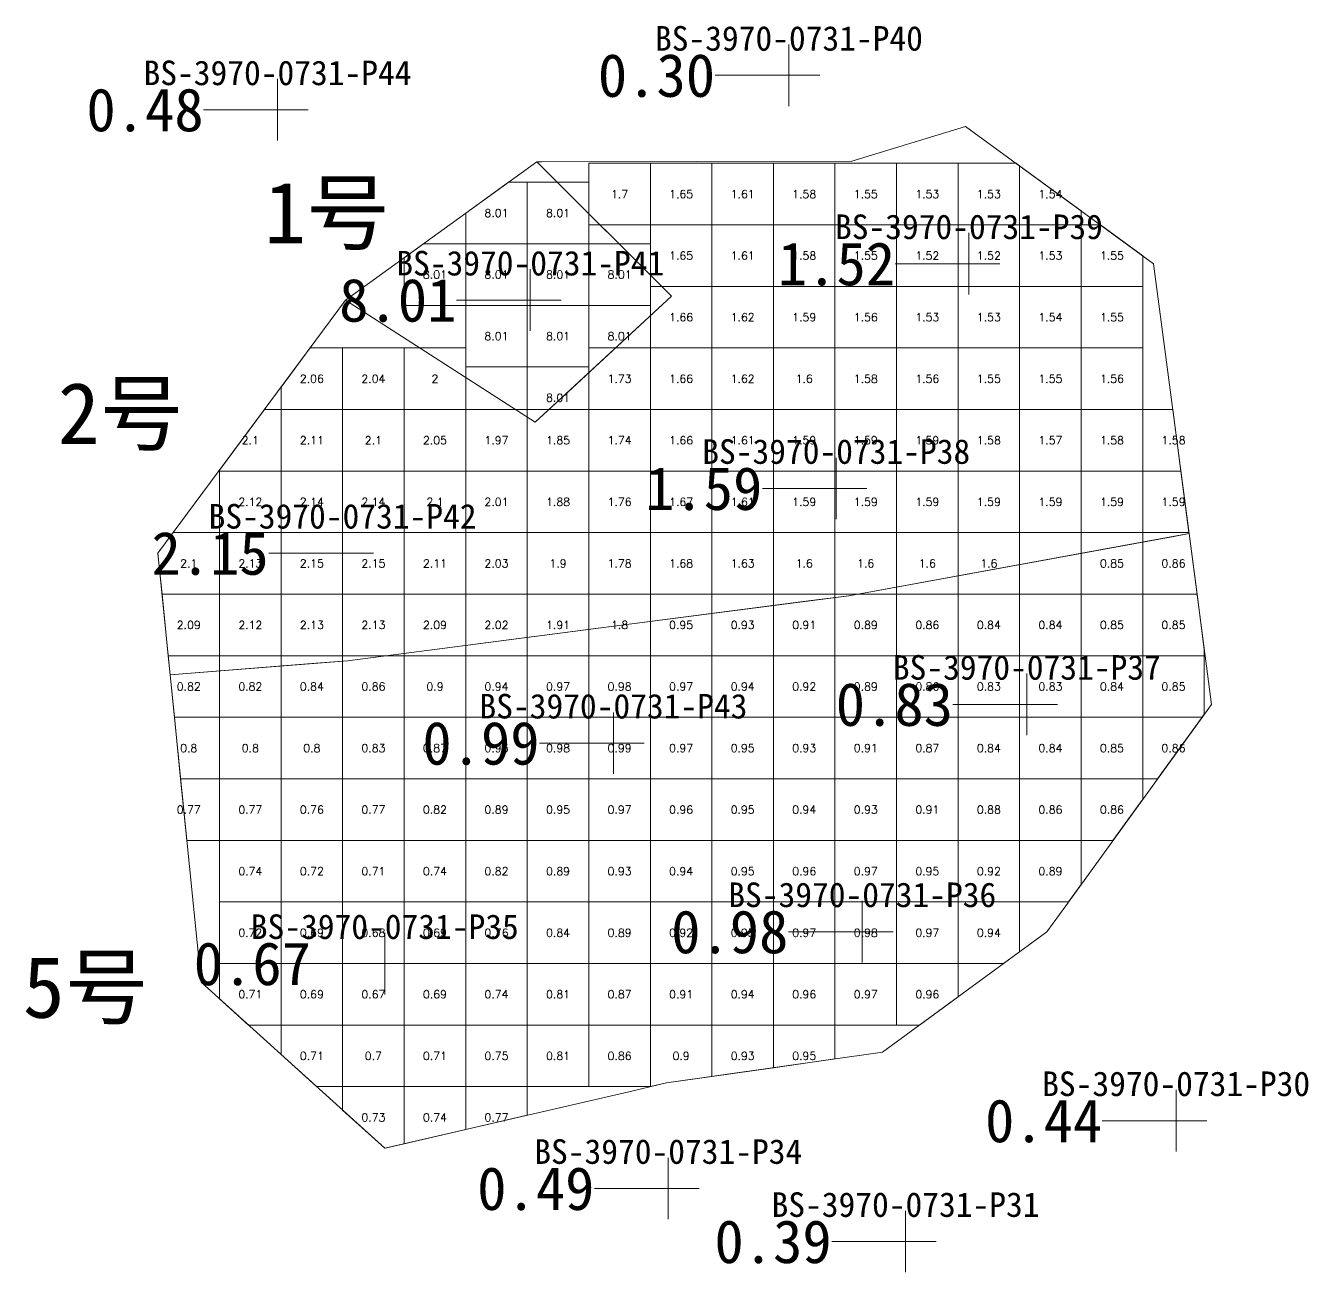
# Model space of a CAD drawing. Header units: inches. Extents: x 470033 to 470145, y 4349683 to 4349762.
# Drawn here: x 470051.94 to 470072.79, y 4349717.14 to 4349737.4 of the extents above; entities that cross this region are included whole.
import ezdxf
from ezdxf.enums import TextEntityAlignment as Align

# ---------------------------------------------------------------- set-up
doc = ezdxf.new("R2010")
doc.units = ezdxf.units.IN
doc.header["$MEASUREMENT"] = 0
for name, color, linetype, lineweight in [('0.500-1.000', 7, 'Continuous', 0), ('1.500-3.000', 7, 'Continuous', 0), ('3.000-999.000', 7, 'Continuous', 0), ('孔口文字', 7, 'Continuous', 0), ('点', 7, 'Continuous', 0), ('爆区方格网', 7, 'Continuous', 0), ('线条', 7, 'Continuous', 0), ('钻孔', 7, 'Continuous', 0)]:
    doc.layers.add(name, color=color, linetype=linetype, lineweight=lineweight)
doc.styles.add('3dmine_textStyle_1', font='txt.shx', dxfattribs={"height": 1, "bigfont": 'gbcbig.shx'})
doc.styles.add('3dmine_textStyle_3', font='宋体.ttf', dxfattribs={"height": 1})
doc.styles.add('3dmine_textStyle_4', font='simsunb.ttf', dxfattribs={"height": 1})

msp = doc.modelspace()

# ---------------------------------------------------------------- hatches: boundary and pattern name
at = {"layer": '钻孔', "linetype": 'Continuous', "lineweight": 0, "true_color": 0x808080, "extrusion": (0, 1, 0)}
for points in [[(-470065.347, 3960.496), (-470064.347, 3960.496), (-470064.347, 3968.496), (-470065.347, 3968.496)], [(-470057.037, 3960.101), (-470056.037, 3960.101), (-470056.037, 3970.101), (-470057.037, 3970.101)], [(-470071.638, 3959.503), (-470070.638, 3959.503), (-470070.638, 3969.503), (-470071.638, 3969.503)], [(-470063.386, 3960.037), (-470062.386, 3960.037), (-470062.386, 3969.037), (-470063.386, 3969.037)], [(-470067.241, 3960.3), (-470066.241, 3960.3), (-470066.241, 3969.3), (-470067.241, 3969.3)]]:
    msp.add_hatch(color=8, dxfattribs=at).paths.add_polyline_path(points, flags=0)
at = {"layer": '钻孔', "linetype": 'Continuous', "lineweight": 0, "true_color": 0xff0000, "extrusion": (0, 1, 0)}
for points in [[(-470068.272, 3959.66), (-470067.272, 3959.66), (-470067.272, 3968.66), (-470068.272, 3968.66)], [(-470066.115, 3959.728), (-470065.115, 3959.728), (-470065.115, 3968.728), (-470066.115, 3968.728)], [(-470058.094, 3960.306), (-470057.094, 3960.306), (-470057.094, 3970.306), (-470058.094, 3970.306)]]:
    msp.add_hatch(color=1, dxfattribs=at).paths.add_polyline_path(points, flags=0)
at = {"layer": '钻孔', "linetype": 'Continuous', "lineweight": 0, "true_color": 0xff80ff, "extrusion": (0, 1, 0)}
msp.add_hatch(color=211, dxfattribs=at).paths.add_polyline_path([(-470061.144, 3959.567), (-470060.144, 3959.567), (-470060.144, 3969.567), (-470061.144, 3969.567)], flags=0)
at = {"layer": '钻孔', "linetype": 'Continuous', "lineweight": 0, "true_color": 0x00ffff, "extrusion": (0, 1, 0)}
for points in [[(-470069.212, 3960.19), (-470068.212, 3960.19), (-470068.212, 3969.19), (-470069.212, 3969.19)], [(-470062.495, 3959.927), (-470061.495, 3959.927), (-470061.495, 3968.927), (-470062.495, 3968.927)], [(-470066.538, 3960.08), (-470065.538, 3960.08), (-470065.538, 3969.08), (-470066.538, 3969.08)], [(-470058.78, 3959.718), (-470057.78, 3959.718), (-470057.78, 3969.718), (-470058.78, 3969.718)]]:
    msp.add_hatch(color=4, dxfattribs=at).paths.add_polyline_path(points, flags=0)

# ---------------------------------------------------------------- linework, layer by layer
at = {"layer": '0.500-1.000', "color": 4, "linetype": 'Continuous', "lineweight": 0, "true_color": 0x00ffff}
msp.add_lwpolyline([(470071.212, 4349726.37), (470068.844, 4349723.098), (470068.538, 4349722.676), (470065.869, 4349720.72), (470062.359, 4349720.22), (470061.814, 4349720.093), (470057.78, 4349719.158), (470054.795, 4349721.858), (470054.293, 4349726.851), (470056.659, 4349727.038), (470057.173, 4349727.078), (470064.666, 4349728.05), (470065.322, 4349728.135), (470070.848, 4349729.143), (470071.212, 4349726.37)], dxfattribs=at)
at = {"layer": '1.500-3.000', "color": 1, "linetype": 'Continuous', "lineweight": 0, "true_color": 0xff0000}
msp.add_lwpolyline([(470070.272, 4349733.528), (470070.848, 4349729.143), (470070.602, 4349729.098), (470065.322, 4349728.135), (470061.332, 4349727.617), (470061.248, 4349727.606), (470057.173, 4349727.078), (470054.293, 4349726.851), (470054.094, 4349728.825), (470057.144, 4349732.937), (470060.224, 4349730.954), (470060.822, 4349731.507), (470062.437, 4349733.001), (470060.353, 4349735.083), (470060.25, 4349735.186), (470060.33, 4349735.186), (470065.366, 4349735.193), (470067.217, 4349735.757), (470070.272, 4349733.528)], dxfattribs=at)
at = {"layer": '3.000-999.000', "color": 211, "linetype": 'Continuous', "lineweight": 0, "true_color": 0xff7fff}
msp.add_lwpolyline([(470062.437, 4349733.001), (470060.224, 4349730.954), (470057.144, 4349732.937), (470060.25, 4349735.186), (470062.437, 4349733.001)], dxfattribs=at)
at = {"layer": '点', "color": 138, "linetype": 'Continuous', "lineweight": 0, "true_color": 0x004c4c}
for points, elevation in [([(470064.347, 4349736.089), (470064.347, 4349737.089)], 3968.496), ([(470056.037, 4349735.529), (470056.037, 4349736.529)], 3970.101), ([(470064.847, 4349736.589), (470063.847, 4349736.589)], 3968.496), ([(470056.537, 4349736.029), (470055.537, 4349736.029)], 3970.101), ([(470067.272, 4349733.028), (470067.272, 4349734.028)], 3968.66), ([(470060.144, 4349732.437), (470060.144, 4349733.437)], 3969.567), ([(470067.772, 4349733.528), (470066.772, 4349733.528)], 3968.66), ([(470060.644, 4349732.937), (470059.644, 4349732.937)], 3969.567), ([(470065.115, 4349729.377), (470065.115, 4349730.377)], 3968.728), ([(470065.615, 4349729.877), (470064.615, 4349729.877)], 3968.728), ([(470057.094, 4349728.325), (470057.094, 4349729.325)], 3970.306), ([(470057.594, 4349728.825), (470056.594, 4349728.825)], 3970.306), ([(470068.212, 4349725.87), (470068.212, 4349726.87)], 3969.19), ([(470068.712, 4349726.37), (470067.712, 4349726.37)], 3969.19), ([(470061.495, 4349725.24), (470061.495, 4349726.24)], 3968.927), ([(470061.995, 4349725.74), (470060.995, 4349725.74)], 3968.927), ([(470065.538, 4349722.176), (470065.538, 4349723.176)], 3969.08), ([(470057.78, 4349721.658), (470057.78, 4349722.658)], 3969.718), ([(470066.038, 4349722.676), (470065.038, 4349722.676)], 3969.08), ([(470058.28, 4349722.158), (470057.28, 4349722.158)], 3969.718), ([(470070.638, 4349719.106), (470070.638, 4349720.106)], 3969.503), ([(470071.138, 4349719.606), (470070.138, 4349719.606)], 3969.503), ([(470062.386, 4349718.005), (470062.386, 4349719.005)], 3969.037), ([(470062.886, 4349718.505), (470061.886, 4349718.505)], 3969.037), ([(470066.241, 4349717.143), (470066.241, 4349718.143)], 3969.3), ([(470066.741, 4349717.643), (470065.741, 4349717.643)], 3969.3)]:
    msp.add_lwpolyline(points, dxfattribs=dict(at, elevation=elevation))
at = {"layer": '爆区方格网', "color": 1, "linetype": 'Continuous', "lineweight": 0, "true_color": 0xff0000, "elevation": 3970.306}
for points in [[(470062.095, 4349734.159), (470061.095, 4349734.159), (470061.095, 4349735.159), (470062.095, 4349735.159), (470062.095, 4349734.159)], [(470063.095, 4349734.159), (470062.095, 4349734.159), (470062.095, 4349735.159), (470063.095, 4349735.159), (470063.095, 4349734.159)], [(470064.095, 4349734.159), (470063.095, 4349734.159), (470063.095, 4349735.159), (470064.095, 4349735.159), (470064.095, 4349734.159)], [(470065.095, 4349734.159), (470064.095, 4349734.159), (470064.095, 4349735.159), (470065.095, 4349735.159), (470065.095, 4349734.159)], [(470066.095, 4349734.159), (470065.095, 4349734.159), (470065.095, 4349735.159), (470066.095, 4349735.159), (470066.095, 4349734.159)], [(470067.095, 4349734.159), (470066.095, 4349734.159), (470066.095, 4349735.159), (470067.095, 4349735.159), (470067.095, 4349734.159)], [(470068.095, 4349735.117), (470068.095, 4349734.159), (470067.095, 4349734.159), (470067.095, 4349735.159), (470068.036, 4349735.159), (470068.095, 4349735.117)], [(470069.095, 4349734.387), (470069.095, 4349734.159), (470068.095, 4349734.159), (470068.095, 4349735.117), (470069.095, 4349734.387)], [(470063.095, 4349733.159), (470062.095, 4349733.159), (470062.095, 4349734.159), (470063.095, 4349734.159), (470063.095, 4349733.159)], [(470064.095, 4349733.159), (470063.095, 4349733.159), (470063.095, 4349734.159), (470064.095, 4349734.159), (470064.095, 4349733.159)], [(470065.095, 4349733.159), (470064.095, 4349733.159), (470064.095, 4349734.159), (470065.095, 4349734.159), (470065.095, 4349733.159)], [(470066.095, 4349733.159), (470065.095, 4349733.159), (470065.095, 4349734.159), (470066.095, 4349734.159), (470066.095, 4349733.159)], [(470067.095, 4349733.159), (470066.095, 4349733.159), (470066.095, 4349734.159), (470067.095, 4349734.159), (470067.095, 4349733.159)], [(470068.095, 4349733.159), (470067.095, 4349733.159), (470067.095, 4349734.159), (470068.095, 4349734.159), (470068.095, 4349733.159)], [(470069.095, 4349733.159), (470068.095, 4349733.159), (470068.095, 4349734.159), (470069.095, 4349734.159), (470069.095, 4349733.159)], [(470070.095, 4349733.658), (470070.095, 4349733.159), (470069.095, 4349733.159), (470069.095, 4349734.159), (470069.407, 4349734.159), (470070.095, 4349733.658)], [(470063.095, 4349732.159), (470062.095, 4349732.159), (470062.095, 4349733.159), (470063.095, 4349733.159), (470063.095, 4349732.159)], [(470064.095, 4349732.159), (470063.095, 4349732.159), (470063.095, 4349733.159), (470064.095, 4349733.159), (470064.095, 4349732.159)], [(470065.095, 4349732.159), (470064.095, 4349732.159), (470064.095, 4349733.159), (470065.095, 4349733.159), (470065.095, 4349732.159)], [(470066.095, 4349732.159), (470065.095, 4349732.159), (470065.095, 4349733.159), (470066.095, 4349733.159), (470066.095, 4349732.159)], [(470067.095, 4349732.159), (470066.095, 4349732.159), (470066.095, 4349733.159), (470067.095, 4349733.159), (470067.095, 4349732.159)], [(470068.095, 4349732.159), (470067.095, 4349732.159), (470067.095, 4349733.159), (470068.095, 4349733.159), (470068.095, 4349732.159)], [(470069.095, 4349732.159), (470068.095, 4349732.159), (470068.095, 4349733.159), (470069.095, 4349733.159), (470069.095, 4349732.159)], [(470070.095, 4349732.159), (470069.095, 4349732.159), (470069.095, 4349733.159), (470070.095, 4349733.159), (470070.095, 4349732.159)], [(470057.095, 4349731.159), (470056.095, 4349731.159), (470056.095, 4349731.523), (470056.567, 4349732.159), (470057.095, 4349732.159), (470057.095, 4349731.159)], [(470058.095, 4349731.159), (470057.095, 4349731.159), (470057.095, 4349732.159), (470058.095, 4349732.159), (470058.095, 4349731.159)], [(470059.095, 4349731.159), (470058.095, 4349731.159), (470058.095, 4349732.159), (470059.095, 4349732.159), (470059.095, 4349731.159)], [(470062.095, 4349731.159), (470061.095, 4349731.159), (470061.095, 4349732.159), (470062.095, 4349732.159), (470062.095, 4349731.159)], [(470063.095, 4349731.159), (470062.095, 4349731.159), (470062.095, 4349732.159), (470063.095, 4349732.159), (470063.095, 4349731.159)], [(470064.095, 4349731.159), (470063.095, 4349731.159), (470063.095, 4349732.159), (470064.095, 4349732.159), (470064.095, 4349731.159)], [(470065.095, 4349731.159), (470064.095, 4349731.159), (470064.095, 4349732.159), (470065.095, 4349732.159), (470065.095, 4349731.159)], [(470066.095, 4349731.159), (470065.095, 4349731.159), (470065.095, 4349732.159), (470066.095, 4349732.159), (470066.095, 4349731.159)], [(470067.095, 4349731.159), (470066.095, 4349731.159), (470066.095, 4349732.159), (470067.095, 4349732.159), (470067.095, 4349731.159)], [(470068.095, 4349731.159), (470067.095, 4349731.159), (470067.095, 4349732.159), (470068.095, 4349732.159), (470068.095, 4349731.159)], [(470069.095, 4349731.159), (470068.095, 4349731.159), (470068.095, 4349732.159), (470069.095, 4349732.159), (470069.095, 4349731.159)], [(470070.095, 4349731.159), (470069.095, 4349731.159), (470069.095, 4349732.159), (470070.095, 4349732.159), (470070.095, 4349731.159)], [(470056.095, 4349730.159), (470055.095, 4349730.159), (470055.095, 4349730.175), (470055.825, 4349731.159), (470056.095, 4349731.159), (470056.095, 4349730.159)], [(470057.095, 4349730.159), (470056.095, 4349730.159), (470056.095, 4349731.159), (470057.095, 4349731.159), (470057.095, 4349730.159)], [(470058.095, 4349730.159), (470057.095, 4349730.159), (470057.095, 4349731.159), (470058.095, 4349731.159), (470058.095, 4349730.159)], [(470059.095, 4349730.159), (470058.095, 4349730.159), (470058.095, 4349731.159), (470059.095, 4349731.159), (470059.095, 4349730.159)], [(470060.095, 4349730.159), (470059.095, 4349730.159), (470059.095, 4349731.159), (470060.095, 4349731.159), (470060.095, 4349730.159)], [(470061.095, 4349730.159), (470060.095, 4349730.159), (470060.095, 4349731.159), (470061.095, 4349731.159), (470061.095, 4349730.159)], [(470062.095, 4349730.159), (470061.095, 4349730.159), (470061.095, 4349731.159), (470062.095, 4349731.159), (470062.095, 4349730.159)], [(470063.095, 4349730.159), (470062.095, 4349730.159), (470062.095, 4349731.159), (470063.095, 4349731.159), (470063.095, 4349730.159)], [(470064.095, 4349730.159), (470063.095, 4349730.159), (470063.095, 4349731.159), (470064.095, 4349731.159), (470064.095, 4349730.159)], [(470065.095, 4349730.159), (470064.095, 4349730.159), (470064.095, 4349731.159), (470065.095, 4349731.159), (470065.095, 4349730.159)], [(470066.095, 4349730.159), (470065.095, 4349730.159), (470065.095, 4349731.159), (470066.095, 4349731.159), (470066.095, 4349730.159)], [(470067.095, 4349730.159), (470066.095, 4349730.159), (470066.095, 4349731.159), (470067.095, 4349731.159), (470067.095, 4349730.159)], [(470068.095, 4349730.159), (470067.095, 4349730.159), (470067.095, 4349731.159), (470068.095, 4349731.159), (470068.095, 4349730.159)], [(470069.095, 4349730.159), (470068.095, 4349730.159), (470068.095, 4349731.159), (470069.095, 4349731.159), (470069.095, 4349730.159)], [(470070.095, 4349730.159), (470069.095, 4349730.159), (470069.095, 4349731.159), (470070.095, 4349731.159), (470070.095, 4349730.159)], [(470070.715, 4349730.159), (470070.095, 4349730.159), (470070.095, 4349731.159), (470070.583, 4349731.159), (470070.715, 4349730.159)], [(470056.095, 4349729.159), (470055.095, 4349729.159), (470055.095, 4349730.159), (470056.095, 4349730.159), (470056.095, 4349729.159)], [(470057.095, 4349729.159), (470056.095, 4349729.159), (470056.095, 4349730.159), (470057.095, 4349730.159), (470057.095, 4349729.159)], [(470058.095, 4349729.159), (470057.095, 4349729.159), (470057.095, 4349730.159), (470058.095, 4349730.159), (470058.095, 4349729.159)], [(470059.095, 4349729.159), (470058.095, 4349729.159), (470058.095, 4349730.159), (470059.095, 4349730.159), (470059.095, 4349729.159)], [(470060.095, 4349729.159), (470059.095, 4349729.159), (470059.095, 4349730.159), (470060.095, 4349730.159), (470060.095, 4349729.159)], [(470061.095, 4349729.159), (470060.095, 4349729.159), (470060.095, 4349730.159), (470061.095, 4349730.159), (470061.095, 4349729.159)], [(470062.095, 4349729.159), (470061.095, 4349729.159), (470061.095, 4349730.159), (470062.095, 4349730.159), (470062.095, 4349729.159)], [(470063.095, 4349729.159), (470062.095, 4349729.159), (470062.095, 4349730.159), (470063.095, 4349730.159), (470063.095, 4349729.159)], [(470064.095, 4349729.159), (470063.095, 4349729.159), (470063.095, 4349730.159), (470064.095, 4349730.159), (470064.095, 4349729.159)], [(470065.095, 4349729.159), (470064.095, 4349729.159), (470064.095, 4349730.159), (470065.095, 4349730.159), (470065.095, 4349729.159)], [(470066.095, 4349729.159), (470065.095, 4349729.159), (470065.095, 4349730.159), (470066.095, 4349730.159), (470066.095, 4349729.159)], [(470067.095, 4349729.159), (470066.095, 4349729.159), (470066.095, 4349730.159), (470067.095, 4349730.159), (470067.095, 4349729.159)], [(470068.095, 4349729.159), (470067.095, 4349729.159), (470067.095, 4349730.159), (470068.095, 4349730.159), (470068.095, 4349729.159)], [(470069.095, 4349729.159), (470068.095, 4349729.159), (470068.095, 4349730.159), (470069.095, 4349730.159), (470069.095, 4349729.159)], [(470070.095, 4349729.159), (470069.095, 4349729.159), (470069.095, 4349730.159), (470070.095, 4349730.159), (470070.095, 4349729.159)], [(470070.846, 4349729.159), (470070.095, 4349729.159), (470070.095, 4349730.159), (470070.715, 4349730.159), (470070.846, 4349729.159)], [(470055.095, 4349728.159), (470054.161, 4349728.159), (470054.095, 4349728.815), (470054.095, 4349728.827), (470054.342, 4349729.159), (470055.095, 4349729.159), (470055.095, 4349728.159)], [(470056.095, 4349728.159), (470055.095, 4349728.159), (470055.095, 4349729.159), (470056.095, 4349729.159), (470056.095, 4349728.159)], [(470057.095, 4349728.159), (470056.095, 4349728.159), (470056.095, 4349729.159), (470057.095, 4349729.159), (470057.095, 4349728.159)], [(470058.095, 4349728.159), (470057.095, 4349728.159), (470057.095, 4349729.159), (470058.095, 4349729.159), (470058.095, 4349728.159)], [(470059.095, 4349728.159), (470058.095, 4349728.159), (470058.095, 4349729.159), (470059.095, 4349729.159), (470059.095, 4349728.159)], [(470060.095, 4349728.159), (470059.095, 4349728.159), (470059.095, 4349729.159), (470060.095, 4349729.159), (470060.095, 4349728.159)], [(470061.095, 4349728.159), (470060.095, 4349728.159), (470060.095, 4349729.159), (470061.095, 4349729.159), (470061.095, 4349728.159)], [(470062.095, 4349728.159), (470061.095, 4349728.159), (470061.095, 4349729.159), (470062.095, 4349729.159), (470062.095, 4349728.159)], [(470063.095, 4349728.159), (470062.095, 4349728.159), (470062.095, 4349729.159), (470063.095, 4349729.159), (470063.095, 4349728.159)], [(470064.095, 4349728.159), (470063.095, 4349728.159), (470063.095, 4349729.159), (470064.095, 4349729.159), (470064.095, 4349728.159)], [(470065.095, 4349728.159), (470064.095, 4349728.159), (470064.095, 4349729.159), (470065.095, 4349729.159), (470065.095, 4349728.159)], [(470066.095, 4349728.159), (470065.095, 4349728.159), (470065.095, 4349729.159), (470066.095, 4349729.159), (470066.095, 4349728.159)], [(470067.095, 4349728.159), (470066.095, 4349728.159), (470066.095, 4349729.159), (470067.095, 4349729.159), (470067.095, 4349728.159)], [(470068.095, 4349728.159), (470067.095, 4349728.159), (470067.095, 4349729.159), (470068.095, 4349729.159), (470068.095, 4349728.159)], [(470055.095, 4349727.159), (470054.262, 4349727.159), (470054.161, 4349728.159), (470055.095, 4349728.159), (470055.095, 4349727.159)], [(470056.095, 4349727.159), (470055.095, 4349727.159), (470055.095, 4349728.159), (470056.095, 4349728.159), (470056.095, 4349727.159)], [(470057.095, 4349727.159), (470056.095, 4349727.159), (470056.095, 4349728.159), (470057.095, 4349728.159), (470057.095, 4349727.159)], [(470058.095, 4349727.159), (470057.095, 4349727.159), (470057.095, 4349728.159), (470058.095, 4349728.159), (470058.095, 4349727.159)], [(470059.095, 4349727.159), (470058.095, 4349727.159), (470058.095, 4349728.159), (470059.095, 4349728.159), (470059.095, 4349727.159)], [(470060.095, 4349727.159), (470059.095, 4349727.159), (470059.095, 4349728.159), (470060.095, 4349728.159), (470060.095, 4349727.159)], [(470061.095, 4349727.159), (470060.095, 4349727.159), (470060.095, 4349728.159), (470061.095, 4349728.159), (470061.095, 4349727.159)], [(470062.095, 4349727.159), (470061.095, 4349727.159), (470061.095, 4349728.159), (470062.095, 4349728.159), (470062.095, 4349727.159)], [(470061.332, 4349727.617), (470061.332, 4349727.617), (470061.248, 4349727.606), (470061.248, 4349727.606), (470061.332, 4349727.617)]]:
    msp.add_lwpolyline(points, dxfattribs=at)
at = {"layer": '爆区方格网', "color": 211, "linetype": 'Continuous', "lineweight": 0, "true_color": 0xff7fff, "elevation": 3969.567}
for points in [[(470060.095, 4349733.852), (470059.095, 4349733.852), (470059.095, 4349734.349), (470059.79, 4349734.852), (470060.095, 4349734.852), (470060.095, 4349733.852)], [(470061.095, 4349734.159), (470061.095, 4349733.852), (470060.095, 4349733.852), (470060.095, 4349734.852), (470061.095, 4349734.852), (470061.095, 4349734.159)], [(470059.095, 4349732.852), (470058.095, 4349732.852), (470058.095, 4349733.625), (470058.409, 4349733.852), (470059.095, 4349733.852), (470059.095, 4349732.852)], [(470060.095, 4349732.852), (470059.095, 4349732.852), (470059.095, 4349733.852), (470060.095, 4349733.852), (470060.095, 4349732.852)], [(470061.095, 4349732.852), (470060.095, 4349732.852), (470060.095, 4349733.852), (470061.095, 4349733.852), (470061.095, 4349732.852)], [(470062.095, 4349733.159), (470062.095, 4349732.852), (470061.095, 4349732.852), (470061.095, 4349733.852), (470062.095, 4349733.852), (470062.095, 4349733.159)], [(470060.095, 4349731.852), (470059.095, 4349731.852), (470059.095, 4349732.852), (470060.095, 4349732.852), (470060.095, 4349731.852)], [(470061.095, 4349731.852), (470060.095, 4349731.852), (470060.095, 4349732.852), (470061.095, 4349732.852), (470061.095, 4349731.852)], [(470062.095, 4349732.159), (470061.095, 4349732.159), (470061.095, 4349732.852), (470062.095, 4349732.852), (470062.095, 4349732.159)], [(470061.095, 4349731.159), (470060.095, 4349731.159), (470060.095, 4349731.852), (470061.095, 4349731.852), (470061.095, 4349731.159)]]:
    msp.add_lwpolyline(points, dxfattribs=at)
at = {"layer": '爆区方格网', "color": 4, "linetype": 'Continuous', "lineweight": 0, "true_color": 0x00ffff, "elevation": 3968.927}
for points in [[(470070.095, 4349728.159), (470069.095, 4349728.159), (470069.095, 4349729.159), (470070.095, 4349729.159), (470070.095, 4349728.159)], [(470070.848, 4349729.143), (470070.848, 4349729.143), (470070.977, 4349728.159), (470070.095, 4349728.159), (470070.095, 4349729.159), (470070.846, 4349729.159), (470070.848, 4349729.143)], [(470063.095, 4349727.159), (470062.095, 4349727.159), (470062.095, 4349728.159), (470063.095, 4349728.159), (470063.095, 4349727.159)], [(470064.095, 4349727.159), (470063.095, 4349727.159), (470063.095, 4349728.159), (470064.095, 4349728.159), (470064.095, 4349727.159)], [(470065.095, 4349727.159), (470064.095, 4349727.159), (470064.095, 4349728.159), (470065.095, 4349728.159), (470065.095, 4349727.159)], [(470066.095, 4349727.159), (470065.095, 4349727.159), (470065.095, 4349728.159), (470066.095, 4349728.159), (470066.095, 4349727.159)], [(470067.095, 4349727.159), (470066.095, 4349727.159), (470066.095, 4349728.159), (470067.095, 4349728.159), (470067.095, 4349727.159)], [(470068.095, 4349727.159), (470067.095, 4349727.159), (470067.095, 4349728.159), (470068.095, 4349728.159), (470068.095, 4349727.159)], [(470069.095, 4349727.159), (470068.095, 4349727.159), (470068.095, 4349728.159), (470069.095, 4349728.159), (470069.095, 4349727.159)], [(470070.095, 4349727.159), (470069.095, 4349727.159), (470069.095, 4349728.159), (470070.095, 4349728.159), (470070.095, 4349727.159)], [(470071.095, 4349727.263), (470071.095, 4349727.159), (470070.095, 4349727.159), (470070.095, 4349728.159), (470070.977, 4349728.159), (470071.095, 4349727.263)], [(470055.095, 4349726.159), (470054.362, 4349726.159), (470054.293, 4349726.851), (470054.262, 4349727.159), (470055.095, 4349727.159), (470055.095, 4349726.159)], [(470056.095, 4349726.159), (470055.095, 4349726.159), (470055.095, 4349727.159), (470056.095, 4349727.159), (470056.095, 4349726.159)], [(470057.095, 4349726.159), (470056.095, 4349726.159), (470056.095, 4349727.159), (470057.095, 4349727.159), (470057.095, 4349726.159)], [(470058.095, 4349726.159), (470057.095, 4349726.159), (470057.095, 4349727.159), (470058.095, 4349727.159), (470058.095, 4349726.159)], [(470059.095, 4349726.159), (470058.095, 4349726.159), (470058.095, 4349727.159), (470059.095, 4349727.159), (470059.095, 4349726.159)], [(470060.095, 4349726.159), (470059.095, 4349726.159), (470059.095, 4349727.159), (470060.095, 4349727.159), (470060.095, 4349726.159)], [(470061.095, 4349726.159), (470060.095, 4349726.159), (470060.095, 4349727.159), (470061.095, 4349727.159), (470061.095, 4349726.159)], [(470062.095, 4349726.159), (470061.095, 4349726.159), (470061.095, 4349727.159), (470062.095, 4349727.159), (470062.095, 4349726.159)], [(470063.095, 4349726.159), (470062.095, 4349726.159), (470062.095, 4349727.159), (470063.095, 4349727.159), (470063.095, 4349726.159)], [(470064.095, 4349726.159), (470063.095, 4349726.159), (470063.095, 4349727.159), (470064.095, 4349727.159), (470064.095, 4349726.159)], [(470065.095, 4349726.159), (470064.095, 4349726.159), (470064.095, 4349727.159), (470065.095, 4349727.159), (470065.095, 4349726.159)], [(470066.095, 4349726.159), (470065.095, 4349726.159), (470065.095, 4349727.159), (470066.095, 4349727.159), (470066.095, 4349726.159)], [(470067.095, 4349726.159), (470066.095, 4349726.159), (470066.095, 4349727.159), (470067.095, 4349727.159), (470067.095, 4349726.159)], [(470068.095, 4349726.159), (470067.095, 4349726.159), (470067.095, 4349727.159), (470068.095, 4349727.159), (470068.095, 4349726.159)], [(470069.095, 4349726.159), (470068.095, 4349726.159), (470068.095, 4349727.159), (470069.095, 4349727.159), (470069.095, 4349726.159)], [(470070.095, 4349726.159), (470069.095, 4349726.159), (470069.095, 4349727.159), (470070.095, 4349727.159), (470070.095, 4349726.159)], [(470071.095, 4349726.208), (470071.059, 4349726.159), (470070.095, 4349726.159), (470070.095, 4349727.159), (470071.095, 4349727.159), (470071.095, 4349726.208)], [(470055.095, 4349725.159), (470054.463, 4349725.159), (470054.362, 4349726.159), (470055.095, 4349726.159), (470055.095, 4349725.159)], [(470056.095, 4349725.159), (470055.095, 4349725.159), (470055.095, 4349726.159), (470056.095, 4349726.159), (470056.095, 4349725.159)], [(470057.095, 4349725.159), (470056.095, 4349725.159), (470056.095, 4349726.159), (470057.095, 4349726.159), (470057.095, 4349725.159)], [(470058.095, 4349725.159), (470057.095, 4349725.159), (470057.095, 4349726.159), (470058.095, 4349726.159), (470058.095, 4349725.159)], [(470059.095, 4349725.159), (470058.095, 4349725.159), (470058.095, 4349726.159), (470059.095, 4349726.159), (470059.095, 4349725.159)], [(470060.095, 4349725.159), (470059.095, 4349725.159), (470059.095, 4349726.159), (470060.095, 4349726.159), (470060.095, 4349725.159)], [(470061.095, 4349725.159), (470060.095, 4349725.159), (470060.095, 4349726.159), (470061.095, 4349726.159), (470061.095, 4349725.159)], [(470062.095, 4349725.159), (470061.095, 4349725.159), (470061.095, 4349726.159), (470062.095, 4349726.159), (470062.095, 4349725.159)], [(470063.095, 4349725.159), (470062.095, 4349725.159), (470062.095, 4349726.159), (470063.095, 4349726.159), (470063.095, 4349725.159)], [(470064.095, 4349725.159), (470063.095, 4349725.159), (470063.095, 4349726.159), (470064.095, 4349726.159), (470064.095, 4349725.159)], [(470065.095, 4349725.159), (470064.095, 4349725.159), (470064.095, 4349726.159), (470065.095, 4349726.159), (470065.095, 4349725.159)], [(470066.095, 4349725.159), (470065.095, 4349725.159), (470065.095, 4349726.159), (470066.095, 4349726.159), (470066.095, 4349725.159)], [(470067.095, 4349725.159), (470066.095, 4349725.159), (470066.095, 4349726.159), (470067.095, 4349726.159), (470067.095, 4349725.159)], [(470068.095, 4349725.159), (470067.095, 4349725.159), (470067.095, 4349726.159), (470068.095, 4349726.159), (470068.095, 4349725.159)], [(470069.095, 4349725.159), (470068.095, 4349725.159), (470068.095, 4349726.159), (470069.095, 4349726.159), (470069.095, 4349725.159)], [(470070.095, 4349725.159), (470069.095, 4349725.159), (470069.095, 4349726.159), (470070.095, 4349726.159), (470070.095, 4349725.159)], [(470070.335, 4349725.159), (470070.095, 4349725.159), (470070.095, 4349726.159), (470071.059, 4349726.159), (470070.335, 4349725.159)], [(470055.095, 4349724.159), (470054.564, 4349724.159), (470054.463, 4349725.159), (470055.095, 4349725.159), (470055.095, 4349724.159)], [(470056.095, 4349724.159), (470055.095, 4349724.159), (470055.095, 4349725.159), (470056.095, 4349725.159), (470056.095, 4349724.159)], [(470057.095, 4349724.159), (470056.095, 4349724.159), (470056.095, 4349725.159), (470057.095, 4349725.159), (470057.095, 4349724.159)], [(470058.095, 4349724.159), (470057.095, 4349724.159), (470057.095, 4349725.159), (470058.095, 4349725.159), (470058.095, 4349724.159)], [(470059.095, 4349724.159), (470058.095, 4349724.159), (470058.095, 4349725.159), (470059.095, 4349725.159), (470059.095, 4349724.159)], [(470060.095, 4349724.159), (470059.095, 4349724.159), (470059.095, 4349725.159), (470060.095, 4349725.159), (470060.095, 4349724.159)], [(470061.095, 4349724.159), (470060.095, 4349724.159), (470060.095, 4349725.159), (470061.095, 4349725.159), (470061.095, 4349724.159)], [(470062.095, 4349724.159), (470061.095, 4349724.159), (470061.095, 4349725.159), (470062.095, 4349725.159), (470062.095, 4349724.159)], [(470063.095, 4349724.159), (470062.095, 4349724.159), (470062.095, 4349725.159), (470063.095, 4349725.159), (470063.095, 4349724.159)], [(470064.095, 4349724.159), (470063.095, 4349724.159), (470063.095, 4349725.159), (470064.095, 4349725.159), (470064.095, 4349724.159)], [(470065.095, 4349724.159), (470064.095, 4349724.159), (470064.095, 4349725.159), (470065.095, 4349725.159), (470065.095, 4349724.159)], [(470066.095, 4349724.159), (470065.095, 4349724.159), (470065.095, 4349725.159), (470066.095, 4349725.159), (470066.095, 4349724.159)], [(470067.095, 4349724.159), (470066.095, 4349724.159), (470066.095, 4349725.159), (470067.095, 4349725.159), (470067.095, 4349724.159)], [(470068.095, 4349724.159), (470067.095, 4349724.159), (470067.095, 4349725.159), (470068.095, 4349725.159), (470068.095, 4349724.159)], [(470069.095, 4349724.159), (470068.095, 4349724.159), (470068.095, 4349725.159), (470069.095, 4349725.159), (470069.095, 4349724.159)], [(470070.095, 4349724.827), (470069.612, 4349724.159), (470069.095, 4349724.159), (470069.095, 4349725.159), (470070.095, 4349725.159), (470070.095, 4349724.827)], [(470056.095, 4349723.159), (470055.095, 4349723.159), (470055.095, 4349724.159), (470056.095, 4349724.159), (470056.095, 4349723.159)], [(470057.095, 4349723.159), (470056.095, 4349723.159), (470056.095, 4349724.159), (470057.095, 4349724.159), (470057.095, 4349723.159)], [(470058.095, 4349723.159), (470057.095, 4349723.159), (470057.095, 4349724.159), (470058.095, 4349724.159), (470058.095, 4349723.159)], [(470059.095, 4349723.159), (470058.095, 4349723.159), (470058.095, 4349724.159), (470059.095, 4349724.159), (470059.095, 4349723.159)], [(470060.095, 4349723.159), (470059.095, 4349723.159), (470059.095, 4349724.159), (470060.095, 4349724.159), (470060.095, 4349723.159)], [(470061.095, 4349723.159), (470060.095, 4349723.159), (470060.095, 4349724.159), (470061.095, 4349724.159), (470061.095, 4349723.159)], [(470062.095, 4349723.159), (470061.095, 4349723.159), (470061.095, 4349724.159), (470062.095, 4349724.159), (470062.095, 4349723.159)], [(470063.095, 4349723.159), (470062.095, 4349723.159), (470062.095, 4349724.159), (470063.095, 4349724.159), (470063.095, 4349723.159)], [(470064.095, 4349723.159), (470063.095, 4349723.159), (470063.095, 4349724.159), (470064.095, 4349724.159), (470064.095, 4349723.159)], [(470065.095, 4349723.159), (470064.095, 4349723.159), (470064.095, 4349724.159), (470065.095, 4349724.159), (470065.095, 4349723.159)], [(470066.095, 4349723.159), (470065.095, 4349723.159), (470065.095, 4349724.159), (470066.095, 4349724.159), (470066.095, 4349723.159)], [(470067.095, 4349723.159), (470066.095, 4349723.159), (470066.095, 4349724.159), (470067.095, 4349724.159), (470067.095, 4349723.159)], [(470068.095, 4349723.159), (470067.095, 4349723.159), (470067.095, 4349724.159), (470068.095, 4349724.159), (470068.095, 4349723.159)], [(470069.095, 4349723.445), (470068.888, 4349723.159), (470068.095, 4349723.159), (470068.095, 4349724.159), (470069.095, 4349724.159), (470069.095, 4349723.445)], [(470056.095, 4349722.159), (470055.095, 4349722.159), (470055.095, 4349723.159), (470056.095, 4349723.159), (470056.095, 4349722.159)], [(470057.095, 4349722.159), (470056.095, 4349722.159), (470056.095, 4349723.159), (470057.095, 4349723.159), (470057.095, 4349722.159)], [(470058.095, 4349722.159), (470057.095, 4349722.159), (470057.095, 4349723.159), (470058.095, 4349723.159), (470058.095, 4349722.159)], [(470059.095, 4349722.159), (470058.095, 4349722.159), (470058.095, 4349723.159), (470059.095, 4349723.159), (470059.095, 4349722.159)], [(470060.095, 4349722.159), (470059.095, 4349722.159), (470059.095, 4349723.159), (470060.095, 4349723.159), (470060.095, 4349722.159)], [(470061.095, 4349722.159), (470060.095, 4349722.159), (470060.095, 4349723.159), (470061.095, 4349723.159), (470061.095, 4349722.159)], [(470062.095, 4349722.159), (470061.095, 4349722.159), (470061.095, 4349723.159), (470062.095, 4349723.159), (470062.095, 4349722.159)], [(470063.095, 4349722.159), (470062.095, 4349722.159), (470062.095, 4349723.159), (470063.095, 4349723.159), (470063.095, 4349722.159)], [(470064.095, 4349722.159), (470063.095, 4349722.159), (470063.095, 4349723.159), (470064.095, 4349723.159), (470064.095, 4349722.159)], [(470065.095, 4349722.159), (470064.095, 4349722.159), (470064.095, 4349723.159), (470065.095, 4349723.159), (470065.095, 4349722.159)], [(470066.095, 4349722.159), (470065.095, 4349722.159), (470065.095, 4349723.159), (470066.095, 4349723.159), (470066.095, 4349722.159)], [(470067.095, 4349722.159), (470066.095, 4349722.159), (470066.095, 4349723.159), (470067.095, 4349723.159), (470067.095, 4349722.159)], [(470068.095, 4349722.351), (470067.833, 4349722.159), (470067.095, 4349722.159), (470067.095, 4349723.159), (470068.095, 4349723.159), (470068.095, 4349722.351)], [(470056.095, 4349721.159), (470055.568, 4349721.159), (470055.095, 4349721.587), (470055.095, 4349722.159), (470056.095, 4349722.159), (470056.095, 4349721.159)], [(470057.095, 4349721.159), (470056.095, 4349721.159), (470056.095, 4349722.159), (470057.095, 4349722.159), (470057.095, 4349721.159)], [(470058.095, 4349721.159), (470057.095, 4349721.159), (470057.095, 4349722.159), (470058.095, 4349722.159), (470058.095, 4349721.159)], [(470059.095, 4349721.159), (470058.095, 4349721.159), (470058.095, 4349722.159), (470059.095, 4349722.159), (470059.095, 4349721.159)], [(470060.095, 4349721.159), (470059.095, 4349721.159), (470059.095, 4349722.159), (470060.095, 4349722.159), (470060.095, 4349721.159)], [(470061.095, 4349721.159), (470060.095, 4349721.159), (470060.095, 4349722.159), (470061.095, 4349722.159), (470061.095, 4349721.159)], [(470062.095, 4349721.159), (470061.095, 4349721.159), (470061.095, 4349722.159), (470062.095, 4349722.159), (470062.095, 4349721.159)], [(470063.095, 4349721.159), (470062.095, 4349721.159), (470062.095, 4349722.159), (470063.095, 4349722.159), (470063.095, 4349721.159)], [(470064.095, 4349721.159), (470063.095, 4349721.159), (470063.095, 4349722.159), (470064.095, 4349722.159), (470064.095, 4349721.159)], [(470065.095, 4349721.159), (470064.095, 4349721.159), (470064.095, 4349722.159), (470065.095, 4349722.159), (470065.095, 4349721.159)], [(470066.095, 4349721.159), (470065.095, 4349721.159), (470065.095, 4349722.159), (470066.095, 4349722.159), (470066.095, 4349721.159)], [(470067.095, 4349721.618), (470066.469, 4349721.159), (470066.095, 4349721.159), (470066.095, 4349722.159), (470067.095, 4349722.159), (470067.095, 4349721.618)], [(470057.095, 4349720.159), (470056.673, 4349720.159), (470056.095, 4349720.683), (470056.095, 4349721.159), (470057.095, 4349721.159), (470057.095, 4349720.159)], [(470058.095, 4349720.159), (470057.095, 4349720.159), (470057.095, 4349721.159), (470058.095, 4349721.159), (470058.095, 4349720.159)], [(470059.095, 4349720.159), (470058.095, 4349720.159), (470058.095, 4349721.159), (470059.095, 4349721.159), (470059.095, 4349720.159)], [(470060.095, 4349720.159), (470059.095, 4349720.159), (470059.095, 4349721.159), (470060.095, 4349721.159), (470060.095, 4349720.159)], [(470061.095, 4349720.159), (470060.095, 4349720.159), (470060.095, 4349721.159), (470061.095, 4349721.159), (470061.095, 4349720.159)], [(470062.095, 4349720.159), (470061.095, 4349720.159), (470061.095, 4349721.159), (470062.095, 4349721.159), (470062.095, 4349720.159)], [(470063.095, 4349720.324), (470062.359, 4349720.22), (470062.098, 4349720.159), (470062.095, 4349720.159), (470062.095, 4349721.159), (470063.095, 4349721.159), (470063.095, 4349720.324)], [(470064.095, 4349720.467), (470063.095, 4349720.324), (470063.095, 4349721.159), (470064.095, 4349721.159), (470064.095, 4349720.467)], [(470065.095, 4349720.609), (470064.095, 4349720.467), (470064.095, 4349721.159), (470065.095, 4349721.159), (470065.095, 4349720.609)], [(470058.095, 4349719.231), (470057.785, 4349719.159), (470057.779, 4349719.159), (470057.095, 4349719.778), (470057.095, 4349720.159), (470058.095, 4349720.159), (470058.095, 4349719.231)], [(470059.095, 4349719.463), (470058.095, 4349719.231), (470058.095, 4349720.159), (470059.095, 4349720.159), (470059.095, 4349719.463)], [(470060.095, 4349719.695), (470059.095, 4349719.463), (470059.095, 4349720.159), (470060.095, 4349720.159), (470060.095, 4349719.695)]]:
    msp.add_lwpolyline(points, dxfattribs=at)
at = {"layer": '线条', "color": 138, "linetype": 'Continuous', "lineweight": 0, "true_color": 0x004c4c}
for points, elevation in [([(470064.347, 4349736.589), (470064.347, 4349736.589), (470064.347, 4349736.589)], 3968.496), ([(470056.037, 4349736.029), (470056.037, 4349736.029), (470056.037, 4349736.029)], 3970.101), ([(470067.272, 4349733.528), (470067.272, 4349733.528), (470067.272, 4349733.528)], 3968.66), ([(470060.144, 4349732.937), (470060.144, 4349732.937), (470060.144, 4349732.937)], 3969.567), ([(470065.115, 4349729.877), (470065.115, 4349729.877), (470065.115, 4349729.877)], 3968.728), ([(470057.094, 4349728.825), (470057.094, 4349728.825), (470057.094, 4349728.825)], 3970.306), ([(470068.212, 4349726.37), (470068.212, 4349726.37), (470068.212, 4349726.37)], 3969.19), ([(470061.495, 4349725.74), (470061.495, 4349725.74), (470061.495, 4349725.74)], 3968.927), ([(470065.538, 4349722.676), (470065.538, 4349722.676), (470065.538, 4349722.676)], 3969.08), ([(470057.78, 4349722.158), (470057.78, 4349722.158), (470057.78, 4349722.158)], 3969.718), ([(470070.638, 4349719.606), (470070.638, 4349719.606), (470070.638, 4349719.606)], 3969.503), ([(470062.386, 4349718.505), (470062.386, 4349718.505), (470062.386, 4349718.505)], 3969.037), ([(470066.241, 4349717.643), (470066.241, 4349717.643), (470066.241, 4349717.643)], 3969.3)]:
    msp.add_lwpolyline(points, dxfattribs=dict(at, elevation=elevation))
at = {"layer": '钻孔', "color": 8, "linetype": 'Continuous', "lineweight": 0, "true_color": 0x808080}
for points, elevation in [([(470064.347, 4349736.589), (470063.147, 4349736.589)], 3968.496), ([(470064.347, 4349736.589), (470063.147, 4349736.589)], 3960.496), ([(470056.037, 4349736.029), (470054.837, 4349736.029)], 3970.101), ([(470056.037, 4349736.029), (470054.837, 4349736.029)], 3960.101), ([(470070.638, 4349719.606), (470069.438, 4349719.606)], 3969.503), ([(470070.638, 4349719.606), (470069.438, 4349719.606)], 3959.503), ([(470062.386, 4349718.505), (470061.186, 4349718.505)], 3969.037), ([(470062.386, 4349718.505), (470061.186, 4349718.505)], 3960.037), ([(470066.241, 4349717.643), (470065.041, 4349717.643)], 3969.3), ([(470066.241, 4349717.643), (470065.041, 4349717.643)], 3960.3)]:
    msp.add_lwpolyline(points, dxfattribs=dict(at, elevation=elevation))
at = {"layer": '钻孔', "color": 1, "linetype": 'Continuous', "lineweight": 0, "true_color": 0xff0000}
for points, elevation in [([(470067.272, 4349733.528), (470066.072, 4349733.528)], 3968.66), ([(470067.272, 4349733.528), (470066.072, 4349733.528)], 3959.66), ([(470065.115, 4349729.877), (470063.915, 4349729.877)], 3968.728), ([(470065.115, 4349729.877), (470063.915, 4349729.877)], 3959.728), ([(470057.094, 4349728.825), (470055.894, 4349728.825)], 3970.306), ([(470057.094, 4349728.825), (470055.894, 4349728.825)], 3960.306)]:
    msp.add_lwpolyline(points, dxfattribs=dict(at, elevation=elevation))
at = {"layer": '钻孔', "color": 211, "linetype": 'Continuous', "lineweight": 0, "true_color": 0xff80ff}
for elevation in [3969.567, 3959.567]:
    msp.add_lwpolyline([(470060.144, 4349732.937), (470058.944, 4349732.937)], dxfattribs=dict(at, elevation=elevation))
at = {"layer": '钻孔', "color": 4, "linetype": 'Continuous', "lineweight": 0, "true_color": 0x00ffff}
for points, elevation in [([(470068.212, 4349726.37), (470067.012, 4349726.37)], 3969.19), ([(470068.212, 4349726.37), (470067.012, 4349726.37)], 3960.19), ([(470061.495, 4349725.74), (470060.295, 4349725.74)], 3968.927), ([(470061.495, 4349725.74), (470060.295, 4349725.74)], 3959.927), ([(470065.538, 4349722.676), (470064.338, 4349722.676)], 3969.08), ([(470065.538, 4349722.676), (470064.338, 4349722.676)], 3960.08), ([(470057.78, 4349722.158), (470056.58, 4349722.158)], 3969.718), ([(470057.78, 4349722.158), (470056.58, 4349722.158)], 3959.718)]:
    msp.add_lwpolyline(points, dxfattribs=dict(at, elevation=elevation))

# ---------------------------------------------------------------- texts
at = {"color": 7, "linetype": 'Continuous', "lineweight": 0, "style": '3dmine_textStyle_3'}
for s, p in [('1号', (470055.822, 4349733.858, 3965.168)), ('2号', (470052.467, 4349730.598, 3965.168)), ('5号', (470051.899, 4349721.278, 3965.168))]:
    msp.add_text(s, height=1, dxfattribs=at).set_placement(p)
at = {"color": 1, "linetype": 'Continuous', "lineweight": 0, "true_color": 0xff0000, "style": '3dmine_textStyle_1'}
for s, p in [('1.7', (470061.595, 4349734.659, 3970.306)), ('1.65', (470062.595, 4349734.659, 3970.306)), ('1.61', (470063.595, 4349734.659, 3970.306)), ('1.58', (470064.595, 4349734.659, 3970.306)), ('1.55', (470065.595, 4349734.659, 3970.306)), ('1.53', (470066.595, 4349734.659, 3970.306)), ('1.53', (470067.595, 4349734.659, 3970.306)), ('1.54', (470068.595, 4349734.659, 3970.306)), ('1.65', (470062.595, 4349733.659, 3970.306)), ('1.61', (470063.595, 4349733.659, 3970.306)), ('1.58', (470064.595, 4349733.659, 3970.306)), ('1.55', (470065.595, 4349733.659, 3970.306)), ('1.52', (470066.595, 4349733.659, 3970.306)), ('1.52', (470067.595, 4349733.659, 3970.306)), ('1.53', (470068.595, 4349733.659, 3970.306)), ('1.55', (470069.595, 4349733.659, 3970.306)), ('1.66', (470062.595, 4349732.659, 3970.306)), ('1.62', (470063.595, 4349732.659, 3970.306)), ('1.59', (470064.595, 4349732.659, 3970.306)), ('1.56', (470065.595, 4349732.659, 3970.306)), ('1.53', (470066.595, 4349732.659, 3970.306)), ('1.53', (470067.595, 4349732.659, 3970.306)), ('1.54', (470068.595, 4349732.659, 3970.306)), ('1.55', (470069.595, 4349732.659, 3970.306)), ('2.06', (470056.595, 4349731.659, 3970.306)), ('2.04', (470057.595, 4349731.659, 3970.306)), ('2', (470058.595, 4349731.659, 3970.306)), ('1.73', (470061.595, 4349731.659, 3970.306)), ('1.66', (470062.595, 4349731.659, 3970.306)), ('1.62', (470063.595, 4349731.659, 3970.306)), ('1.6', (470064.595, 4349731.659, 3970.306)), ('1.58', (470065.595, 4349731.659, 3970.306)), ('1.56', (470066.595, 4349731.659, 3970.306)), ('1.55', (470067.595, 4349731.659, 3970.306)), ('1.55', (470068.595, 4349731.659, 3970.306)), ('1.56', (470069.595, 4349731.659, 3970.306)), ('2.1', (470055.595, 4349730.659, 3970.306)), ('2.11', (470056.595, 4349730.659, 3970.306)), ('2.1', (470057.595, 4349730.659, 3970.306)), ('2.05', (470058.595, 4349730.659, 3970.306)), ('1.97', (470059.595, 4349730.659, 3970.306)), ('1.85', (470060.595, 4349730.659, 3970.306)), ('1.74', (470061.595, 4349730.659, 3970.306)), ('1.66', (470062.595, 4349730.659, 3970.306)), ('1.61', (470063.595, 4349730.659, 3970.306)), ('1.59', (470064.595, 4349730.659, 3970.306)), ('1.59', (470065.595, 4349730.659, 3970.306)), ('1.59', (470066.595, 4349730.659, 3970.306)), ('1.58', (470067.595, 4349730.659, 3970.306)), ('1.57', (470068.595, 4349730.659, 3970.306)), ('1.58', (470069.595, 4349730.659, 3970.306)), ('1.58', (470070.595, 4349730.659, 3970.306)), ('2.12', (470055.595, 4349729.659, 3970.306)), ('2.14', (470056.595, 4349729.659, 3970.306)), ('2.14', (470057.595, 4349729.659, 3970.306)), ('2.1', (470058.595, 4349729.659, 3970.306)), ('2.01', (470059.595, 4349729.659, 3970.306)), ('1.88', (470060.595, 4349729.659, 3970.306)), ('1.76', (470061.595, 4349729.659, 3970.306)), ('1.67', (470062.595, 4349729.659, 3970.306)), ('1.61', (470063.595, 4349729.659, 3970.306)), ('1.59', (470064.595, 4349729.659, 3970.306)), ('1.59', (470065.595, 4349729.659, 3970.306)), ('1.59', (470066.595, 4349729.659, 3970.306)), ('1.59', (470067.595, 4349729.659, 3970.306)), ('1.59', (470068.595, 4349729.659, 3970.306)), ('1.59', (470069.595, 4349729.659, 3970.306)), ('1.59', (470070.595, 4349729.659, 3970.306)), ('2.1', (470054.595, 4349728.659, 3970.306)), ('2.13', (470055.595, 4349728.659, 3970.306)), ('2.15', (470056.595, 4349728.659, 3970.306)), ('2.15', (470057.595, 4349728.659, 3970.306)), ('2.11', (470058.595, 4349728.659, 3970.306)), ('2.03', (470059.595, 4349728.659, 3970.306)), ('1.9', (470060.595, 4349728.659, 3970.306)), ('1.78', (470061.595, 4349728.659, 3970.306)), ('1.68', (470062.595, 4349728.659, 3970.306)), ('1.63', (470063.595, 4349728.659, 3970.306)), ('1.6', (470064.595, 4349728.659, 3970.306)), ('1.6', (470065.595, 4349728.659, 3970.306)), ('1.6', (470066.595, 4349728.659, 3970.306)), ('1.6', (470067.595, 4349728.659, 3970.306)), ('2.09', (470054.595, 4349727.659, 3970.306)), ('2.12', (470055.595, 4349727.659, 3970.306)), ('2.13', (470056.595, 4349727.659, 3970.306)), ('2.13', (470057.595, 4349727.659, 3970.306)), ('2.09', (470058.595, 4349727.659, 3970.306)), ('2.02', (470059.595, 4349727.659, 3970.306)), ('1.91', (470060.595, 4349727.659, 3970.306)), ('1.8', (470061.595, 4349727.659, 3970.306))]:
    msp.add_text(s, height=0.13, dxfattribs=at).set_placement(p, align=Align.MIDDLE_CENTER)
at = {"color": 211, "linetype": 'Continuous', "lineweight": 0, "true_color": 0xff7fff, "style": '3dmine_textStyle_1'}
for p in [(470059.595, 4349734.352, 3969.567), (470060.595, 4349734.352, 3969.567), (470058.595, 4349733.352, 3969.567), (470059.595, 4349733.352, 3969.567), (470060.595, 4349733.352, 3969.567), (470061.595, 4349733.352, 3969.567), (470059.595, 4349732.352, 3969.567), (470060.595, 4349732.352, 3969.567), (470061.595, 4349732.352, 3969.567), (470060.595, 4349731.352, 3969.567)]:
    msp.add_text('8.01', height=0.13, dxfattribs=at).set_placement(p, align=Align.MIDDLE_CENTER)
at = {"color": 4, "linetype": 'Continuous', "lineweight": 0, "true_color": 0x00ffff, "style": '3dmine_textStyle_1'}
for s, p in [('0.85', (470069.595, 4349728.659, 3968.927)), ('0.86', (470070.595, 4349728.659, 3968.927)), ('0.95', (470062.595, 4349727.659, 3968.927)), ('0.93', (470063.595, 4349727.659, 3968.927)), ('0.91', (470064.595, 4349727.659, 3968.927)), ('0.89', (470065.595, 4349727.659, 3968.927)), ('0.86', (470066.595, 4349727.659, 3968.927)), ('0.84', (470067.595, 4349727.659, 3968.927)), ('0.84', (470068.595, 4349727.659, 3968.927)), ('0.85', (470069.595, 4349727.659, 3968.927)), ('0.85', (470070.595, 4349727.659, 3968.927)), ('0.82', (470054.595, 4349726.659, 3968.927)), ('0.82', (470055.595, 4349726.659, 3968.927)), ('0.84', (470056.595, 4349726.659, 3968.927)), ('0.86', (470057.595, 4349726.659, 3968.927)), ('0.9', (470058.595, 4349726.659, 3968.927)), ('0.94', (470059.595, 4349726.659, 3968.927)), ('0.97', (470060.595, 4349726.659, 3968.927)), ('0.98', (470061.595, 4349726.659, 3968.927)), ('0.97', (470062.595, 4349726.659, 3968.927)), ('0.94', (470063.595, 4349726.659, 3968.927)), ('0.92', (470064.595, 4349726.659, 3968.927)), ('0.89', (470065.595, 4349726.659, 3968.927)), ('0.86', (470066.595, 4349726.659, 3968.927)), ('0.83', (470067.595, 4349726.659, 3968.927)), ('0.83', (470068.595, 4349726.659, 3968.927)), ('0.84', (470069.595, 4349726.659, 3968.927)), ('0.85', (470070.595, 4349726.659, 3968.927)), ('0.8', (470054.595, 4349725.659, 3968.927)), ('0.8', (470055.595, 4349725.659, 3968.927)), ('0.8', (470056.595, 4349725.659, 3968.927)), ('0.83', (470057.595, 4349725.659, 3968.927)), ('0.87', (470058.595, 4349725.659, 3968.927)), ('0.93', (470059.595, 4349725.659, 3968.927)), ('0.98', (470060.595, 4349725.659, 3968.927)), ('0.99', (470061.595, 4349725.659, 3968.927)), ('0.97', (470062.595, 4349725.659, 3968.927)), ('0.95', (470063.595, 4349725.659, 3968.927)), ('0.93', (470064.595, 4349725.659, 3968.927)), ('0.91', (470065.595, 4349725.659, 3968.927)), ('0.87', (470066.595, 4349725.659, 3968.927)), ('0.84', (470067.595, 4349725.659, 3968.927)), ('0.84', (470068.595, 4349725.659, 3968.927)), ('0.85', (470069.595, 4349725.659, 3968.927)), ('0.86', (470070.595, 4349725.659, 3968.927)), ('0.77', (470054.595, 4349724.659, 3968.927)), ('0.77', (470055.595, 4349724.659, 3968.927)), ('0.76', (470056.595, 4349724.659, 3968.927)), ('0.77', (470057.595, 4349724.659, 3968.927)), ('0.82', (470058.595, 4349724.659, 3968.927)), ('0.89', (470059.595, 4349724.659, 3968.927)), ('0.95', (470060.595, 4349724.659, 3968.927)), ('0.97', (470061.595, 4349724.659, 3968.927)), ('0.96', (470062.595, 4349724.659, 3968.927)), ('0.95', (470063.595, 4349724.659, 3968.927)), ('0.94', (470064.595, 4349724.659, 3968.927)), ('0.93', (470065.595, 4349724.659, 3968.927)), ('0.91', (470066.595, 4349724.659, 3968.927)), ('0.88', (470067.595, 4349724.659, 3968.927)), ('0.86', (470068.595, 4349724.659, 3968.927)), ('0.86', (470069.595, 4349724.659, 3968.927)), ('0.74', (470055.595, 4349723.659, 3968.927)), ('0.72', (470056.595, 4349723.659, 3968.927)), ('0.71', (470057.595, 4349723.659, 3968.927)), ('0.74', (470058.595, 4349723.659, 3968.927)), ('0.82', (470059.595, 4349723.659, 3968.927)), ('0.89', (470060.595, 4349723.659, 3968.927)), ('0.93', (470061.595, 4349723.659, 3968.927)), ('0.94', (470062.595, 4349723.659, 3968.927)), ('0.95', (470063.595, 4349723.659, 3968.927)), ('0.96', (470064.595, 4349723.659, 3968.927)), ('0.97', (470065.595, 4349723.659, 3968.927)), ('0.95', (470066.595, 4349723.659, 3968.927)), ('0.92', (470067.595, 4349723.659, 3968.927)), ('0.89', (470068.595, 4349723.659, 3968.927)), ('0.72', (470055.595, 4349722.659, 3968.927)), ('0.69', (470056.595, 4349722.659, 3968.927)), ('0.68', (470057.595, 4349722.659, 3968.927)), ('0.69', (470058.595, 4349722.659, 3968.927)), ('0.76', (470059.595, 4349722.659, 3968.927)), ('0.84', (470060.595, 4349722.659, 3968.927)), ('0.89', (470061.595, 4349722.659, 3968.927)), ('0.92', (470062.595, 4349722.659, 3968.927)), ('0.95', (470063.595, 4349722.659, 3968.927)), ('0.97', (470064.595, 4349722.659, 3968.927)), ('0.98', (470065.595, 4349722.659, 3968.927)), ('0.97', (470066.595, 4349722.659, 3968.927)), ('0.94', (470067.595, 4349722.659, 3968.927)), ('0.71', (470055.595, 4349721.659, 3968.927)), ('0.69', (470056.595, 4349721.659, 3968.927)), ('0.67', (470057.595, 4349721.659, 3968.927)), ('0.69', (470058.595, 4349721.659, 3968.927)), ('0.74', (470059.595, 4349721.659, 3968.927)), ('0.81', (470060.595, 4349721.659, 3968.927)), ('0.87', (470061.595, 4349721.659, 3968.927)), ('0.91', (470062.595, 4349721.659, 3968.927)), ('0.94', (470063.595, 4349721.659, 3968.927)), ('0.96', (470064.595, 4349721.659, 3968.927)), ('0.97', (470065.595, 4349721.659, 3968.927)), ('0.96', (470066.595, 4349721.659, 3968.927)), ('0.71', (470056.595, 4349720.659, 3968.927)), ('0.7', (470057.595, 4349720.659, 3968.927)), ('0.71', (470058.595, 4349720.659, 3968.927)), ('0.75', (470059.595, 4349720.659, 3968.927)), ('0.81', (470060.595, 4349720.659, 3968.927)), ('0.86', (470061.595, 4349720.659, 3968.927)), ('0.9', (470062.595, 4349720.659, 3968.927)), ('0.93', (470063.595, 4349720.659, 3968.927)), ('0.95', (470064.595, 4349720.659, 3968.927)), ('0.73', (470057.595, 4349719.659, 3968.927)), ('0.74', (470058.595, 4349719.659, 3968.927)), ('0.77', (470059.595, 4349719.659, 3968.927))]:
    msp.add_text(s, height=0.13, dxfattribs=at).set_placement(p, align=Align.MIDDLE_CENTER)
at = {"layer": '孔口文字', "color": 138, "linetype": 'Continuous', "lineweight": 0, "true_color": 0x004c4c, "style": '3dmine_textStyle_4'}
for s, p in [('BS-3970-0731-P40', (470064.347, 4349736.989, 3968.496)), ('BS-3970-0731-P44', (470056.037, 4349736.429, 3970.101)), ('BS-3970-0731-P39', (470067.272, 4349733.928, 3968.66)), ('BS-3970-0731-P41', (470060.144, 4349733.337, 3969.567)), ('BS-3970-0731-P38', (470065.115, 4349730.277, 3968.728)), ('BS-3970-0731-P42', (470057.094, 4349729.225, 3970.306)), ('BS-3970-0731-P37', (470068.212, 4349726.77, 3969.19)), ('BS-3970-0731-P43', (470061.495, 4349726.14, 3968.927)), ('BS-3970-0731-P36', (470065.538, 4349723.076, 3969.08)), ('BS-3970-0731-P35', (470057.78, 4349722.558, 3969.718)), ('BS-3970-0731-P30', (470070.638, 4349720.006, 3969.503)), ('BS-3970-0731-P34', (470062.386, 4349718.905, 3969.037)), ('BS-3970-0731-P31', (470066.241, 4349718.043, 3969.3))]:
    msp.add_text(s, height=0.4, dxfattribs=at).set_placement(p, align=Align.CENTER)
at = {"layer": '钻孔', "color": 8, "linetype": 'Continuous', "lineweight": 0, "true_color": 0x808080, "style": '3dmine_textStyle_4'}
for s, p in [('0.30', (470063.147, 4349736.589, 3968.496)), ('0.48', (470054.837, 4349736.029, 3970.101)), ('0.44', (470069.438, 4349719.606, 3969.503)), ('0.49', (470061.186, 4349718.505, 3969.037)), ('0.39', (470065.041, 4349717.643, 3969.3))]:
    msp.add_text(s, height=0.7, dxfattribs=at).set_placement(p, align=Align.MIDDLE_RIGHT)
at = {"layer": '钻孔', "color": 1, "linetype": 'Continuous', "lineweight": 0, "true_color": 0xff0000, "style": '3dmine_textStyle_4'}
for s, p in [('1.52', (470066.072, 4349733.528, 3968.66)), ('1.59', (470063.915, 4349729.877, 3968.728)), ('2.15', (470055.894, 4349728.825, 3970.306))]:
    msp.add_text(s, height=0.7, dxfattribs=at).set_placement(p, align=Align.MIDDLE_RIGHT)
at = {"layer": '钻孔', "color": 211, "linetype": 'Continuous', "lineweight": 0, "true_color": 0xff80ff, "style": '3dmine_textStyle_4'}
msp.add_text('8.01', height=0.7, dxfattribs=at).set_placement((470058.944, 4349732.937, 3969.567), align=Align.MIDDLE_RIGHT)
at = {"layer": '钻孔', "color": 4, "linetype": 'Continuous', "lineweight": 0, "true_color": 0x00ffff, "style": '3dmine_textStyle_4'}
for s, p in [('0.83', (470067.012, 4349726.37, 3969.19)), ('0.99', (470060.295, 4349725.74, 3968.927)), ('0.98', (470064.338, 4349722.676, 3969.08)), ('0.67', (470056.58, 4349722.158, 3969.718))]:
    msp.add_text(s, height=0.7, dxfattribs=at).set_placement(p, align=Align.MIDDLE_RIGHT)

doc.saveas('drawing.dxf')
